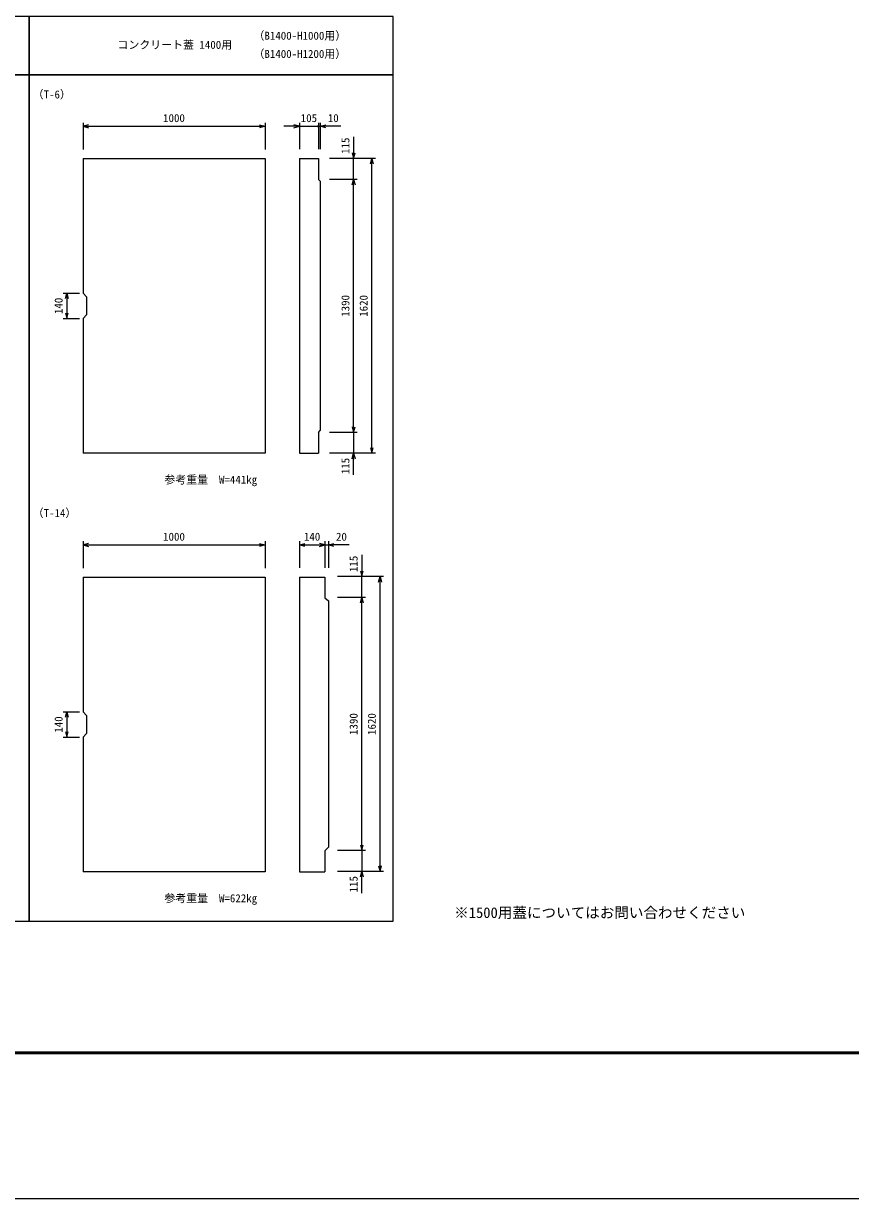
# Model space of a CAD drawing. Units: millimetres, scale not verified. Extents: x -33600 to 33600, y -11880 to 11880.
# Drawn here: x -15406 to -10863, y -11880 to -5424 of the extents above; entities that cross this region are included whole.
import ezdxf
from ezdxf.enums import TextEntityAlignment as Align

# ---------------------------------------------------------------- set-up
doc = ezdxf.new("R2010")
doc.units = ezdxf.units.MM
doc.header["$LTSCALE"] = 40
for name, color, linetype, lineweight in [('0-0_DIM', 7, 'Continuous', 25), ('0-1_Defpoints', 5, 'Continuous', 25), ('0-2_HATCH', 6, 'Continuous', 25), ('0-6_TXT', 7, 'Continuous', 25), ('0-7_WAKU', 3, 'Continuous', 25)]:
    doc.layers.add(name, color=color, linetype=linetype, lineweight=lineweight)
doc.styles.add('ＭＳ ゴシック', font='')
doc.styles.get('ＭＳ ゴシック').set_extended_font_data('MS Gothic')

msp = doc.modelspace()

# ---------------------------------------------------------------- linework, layer by layer
at = {"layer": '0-0_DIM'}
for p, q in [((-15079.36, -5968.96), (-15079.36, -6116.09)), ((-15079.36, -5988.96), (-14079.36, -5988.96)), ((-14079.36, -5968.96), (-14079.36, -6116.09)), ((-13890.76, -5988.96), (-13975.76, -5988.96)), ((-13890.76, -5968.96), (-13890.76, -6115.36)), ((-13890.76, -5988.96), (-13785.76, -5988.96)), ((-13785.76, -5968.96), (-13785.76, -6115.36)), ((-13785.76, -5988.96), (-13775.76, -5988.96)), ((-13775.76, -5968.96), (-13775.76, -6115.36)), ((-13662.24, -5988.96), (-13775.76, -5988.96)), ((-13592.69, -6046.64), (-13592.69, -6165.49)), ((-13472.69, -6165.49), (-13725.76, -6165.49)), ((-13592.69, -6280.49), (-13592.69, -6165.49)), ((-13492.69, -7785.49), (-13492.69, -6165.49)), ((-13572.69, -6280.49), (-13725.76, -6280.49)), ((-13592.69, -7670.49), (-13592.69, -6280.49)), ((-15188.36, -6905.49), (-15098.36, -6905.49)), ((-15168.36, -6905.49), (-15168.36, -7045.49)), ((-15188.36, -7045.49), (-15098.36, -7045.49)), ((-13572.69, -7670.49), (-13725.76, -7670.49)), ((-13592.69, -7670.49), (-13592.69, -7785.49)), ((-13472.69, -7785.49), (-13725.76, -7785.49)), ((-13592.69, -7904.34), (-13592.69, -7785.49)), ((-15079.36, -8268.96), (-15079.36, -8416.09)), ((-15079.36, -8288.96), (-14079.36, -8288.96)), ((-14079.36, -8268.96), (-14079.36, -8416.09)), ((-13890.77, -8268.96), (-13890.77, -8415.37)), ((-13890.77, -8288.96), (-13750.77, -8288.96)), ((-13750.77, -8268.96), (-13750.77, -8415.37)), ((-13750.77, -8288.96), (-13730.77, -8288.96)), ((-13730.77, -8268.96), (-13730.77, -8415.37)), ((-13617.24, -8288.96), (-13730.77, -8288.96)), ((-13547.69, -8344.14), (-13547.69, -8462.99)), ((-13427.69, -8462.99), (-13680.77, -8462.99)), ((-13547.69, -8577.99), (-13547.69, -8462.99)), ((-13447.69, -10082.99), (-13447.69, -8462.99)), ((-13527.69, -8577.99), (-13680.77, -8577.99)), ((-13547.69, -9967.99), (-13547.69, -8577.99)), ((-15188.36, -9205.49), (-15098.36, -9205.49)), ((-15168.36, -9205.49), (-15168.36, -9345.49)), ((-15188.36, -9345.49), (-15098.36, -9345.49)), ((-13527.69, -9967.99), (-13680.77, -9967.99)), ((-13547.69, -9967.99), (-13547.69, -10082.99)), ((-13427.69, -10082.99), (-13680.77, -10082.99)), ((-13547.69, -10201.84), (-13547.69, -10082.99))]:
    msp.add_line(p, q, dxfattribs=at)
for points in [[(-15049.36, -5980.92), (-15079.36, -5988.96), (-15049.36, -5997)], [(-14109.36, -5980.92), (-14079.36, -5988.96), (-14109.36, -5997)], [(-13920.76, -5997), (-13890.76, -5988.96), (-13920.76, -5980.92)], [(-13745.76, -5997), (-13775.76, -5988.96), (-13745.76, -5980.92)], [(-13600.73, -6135.49), (-13592.69, -6165.49), (-13584.65, -6135.49)], [(-13500.73, -6195.49), (-13492.69, -6165.49), (-13484.65, -6195.49)], [(-13600.73, -6310.49), (-13592.69, -6280.49), (-13584.65, -6310.49)], [(-15176.4, -6935.49), (-15168.36, -6905.49), (-15160.32, -6935.49)], [(-15176.4, -7015.49), (-15168.36, -7045.49), (-15160.32, -7015.49)], [(-13600.73, -7640.49), (-13592.69, -7670.49), (-13584.65, -7640.49)], [(-13600.73, -7815.49), (-13592.69, -7785.49), (-13584.65, -7815.49)], [(-13500.73, -7755.49), (-13492.69, -7785.49), (-13484.65, -7755.49)], [(-15049.36, -8280.92), (-15079.36, -8288.96), (-15049.36, -8297)], [(-14109.36, -8280.92), (-14079.36, -8288.96), (-14109.36, -8297)], [(-13860.77, -8297), (-13890.77, -8288.96), (-13860.77, -8280.92)], [(-13780.77, -8297), (-13750.77, -8288.96), (-13780.77, -8280.92)], [(-13700.77, -8297), (-13730.77, -8288.96), (-13700.77, -8280.92)], [(-13555.73, -8432.99), (-13547.69, -8462.99), (-13539.65, -8432.99)], [(-13455.73, -8492.99), (-13447.69, -8462.99), (-13439.65, -8492.99)], [(-13555.73, -8607.99), (-13547.69, -8577.99), (-13539.65, -8607.99)], [(-15176.4, -9235.49), (-15168.36, -9205.49), (-15160.32, -9235.49)], [(-15176.4, -9315.49), (-15168.36, -9345.49), (-15160.32, -9315.49)], [(-13555.73, -9937.99), (-13547.69, -9967.99), (-13539.65, -9937.99)], [(-13455.73, -10052.99), (-13447.69, -10082.99), (-13439.65, -10052.99)], [(-13555.73, -10112.99), (-13547.69, -10082.99), (-13539.65, -10112.99)]]:
    msp.add_lwpolyline(points, dxfattribs=at)
msp.add_circle((-13785.76, -5988.96), 4, dxfattribs=at)
at = {"layer": '0-1_Defpoints'}
msp.add_lwpolyline([(-33600, -11880), (0, -11880), (0, 11880), (-33600, 11880)], close=True, dxfattribs=at)
at = {"layer": '0-2_HATCH'}
for p, q in [((-15079.36, -6165.49), (-14079.36, -6165.49)), ((-15079.36, -6165.49), (-15079.36, -6905.49)), ((-14079.36, -6165.49), (-14079.36, -7785.49)), ((-13890.76, -6165.49), (-13890.76, -7785.49)), ((-13890.76, -6165.49), (-13785.76, -6165.49)), ((-15079.36, -6905.49), (-15059.36, -6925.49)), ((-15059.36, -6925.49), (-15059.36, -7025.49)), ((-13785.76, -7670.49), (-13775.76, -7660.49)), ((-13785.76, -7670.49), (-13785.76, -7785.49)), ((-14079.36, -7785.49), (-15079.36, -7785.49)), ((-13890.76, -7785.49), (-13785.76, -7785.49)), ((-15079.36, -8465.49), (-14079.36, -8465.49)), ((-13890.77, -8465.49), (-13750.77, -8465.49)), ((-13890.77, -8465.49), (-13890.77, -10085.49)), ((-13750.77, -8465.49), (-13750.77, -8580.49)), ((-13750.77, -8580.49), (-13730.77, -8595.49)), ((-13730.77, -8595.49), (-13730.77, -9950.49)), ((-15079.36, -9345.49), (-15079.36, -10085.49)), ((-13750.77, -9970.49), (-13730.77, -9950.49)), ((-13750.77, -9970.49), (-13750.77, -10085.49)), ((-13890.77, -10085.49), (-13750.77, -10085.49))]:
    msp.add_line(p, q, dxfattribs=at)
for points in [[(-13785.76, -6165.49), (-13785.76, -6280.49), (-13775.76, -6290.49), (-13775.76, -7660.49)], [(-15059.36, -7025.49), (-15079.36, -7045.49), (-15079.36, -7785.49)], [(-15079.36, -8465.49), (-15079.36, -9205.49), (-15059.36, -9225.49)], [(-14079.36, -8465.49), (-14079.36, -10085.49), (-15079.36, -10085.49)], [(-15059.36, -9225.49), (-15059.36, -9325.49), (-15079.36, -9345.49)]]:
    msp.add_lwpolyline(points, dxfattribs=at)
at = {"layer": '0-6_TXT'}
for points in [[(-17374.81, -5706.32), (-15374.81, -5706.32), (-15374.81, -5386.32), (-17374.81, -5386.32)], [(-15374.81, -5706.32), (-13374.81, -5706.32), (-13374.81, -5386.32), (-15374.81, -5386.32)], [(-17374.81, -10356.32), (-15374.81, -10356.32), (-15374.81, -5706.32), (-17374.81, -5706.32)], [(-15374.81, -10356.32), (-13374.81, -10356.32), (-13374.81, -5706.32), (-15374.81, -5706.32)]]:
    msp.add_lwpolyline(points, close=True, dxfattribs=at)
at = {"layer": '0-7_WAKU', "lineweight": 50}
msp.add_lwpolyline([(-32800, -11080), (-800, -11080), (-800, 11080), (-32800, 11080)], close=True, dxfattribs=at)

# ---------------------------------------------------------------- texts
at = {"layer": '0-0_DIM', "style": 'ＭＳ ゴシック'}
for s, p in [('（T-6）', (-15355.79, -5849.01)), ('1000', (-14639.36, -5978.96)), ('105', (-13883.26, -5978.96)), ('10', (-13734.6, -5978.96)), ('参考重量\u3000W=441kg', (-14632.28, -7965.49)), ('（T-14）', (-15355.79, -8149.01)), ('1000', (-14639.36, -8278.96)), ('140', (-13865.77, -8278.96)), ('20', (-13689.6, -8278.96)), ('参考重量\u3000W=622kg', (-14632.28, -10265.49))]:
    msp.add_text(s, height=43.99, dxfattribs=at).set_placement(p, align=Align.BOTTOM_LEFT)
for s, p in [('115', (-13602.69, -6140.49)), ('140', (-15178.36, -7020.49)), ('1390', (-13602.69, -7035.49)), ('1620', (-13502.69, -7035.49)), ('115', (-13602.69, -7900.49)), ('115', (-13557.69, -8437.99)), ('1390', (-13557.69, -9332.99)), ('1620', (-13457.69, -9332.99)), ('140', (-15178.36, -9320.49)), ('115', (-13557.69, -10197.99))]:
    msp.add_text(s, height=43.99, rotation=90, dxfattribs=at).set_placement(p, align=Align.BOTTOM_LEFT)
at = {"layer": '0-6_TXT', "style": 'ＭＳ ゴシック'}
for s, height, p in [('（B1400-H1000用）', 43.99, (-14142.7, -5526.32)), ('コンクリート蓋 1400用', 43.99, (-14889.81, -5576.32)), ('（B1400-H1200用）', 43.99, (-14142.7, -5626.32)), ('※1500用蓋についてはお問い合わせください', 58.65, (-13040.16, -10356.32))]:
    msp.add_text(s, height=height, dxfattribs=at).set_placement(p, align=Align.BOTTOM_LEFT)

doc.saveas('drawing.dxf')
